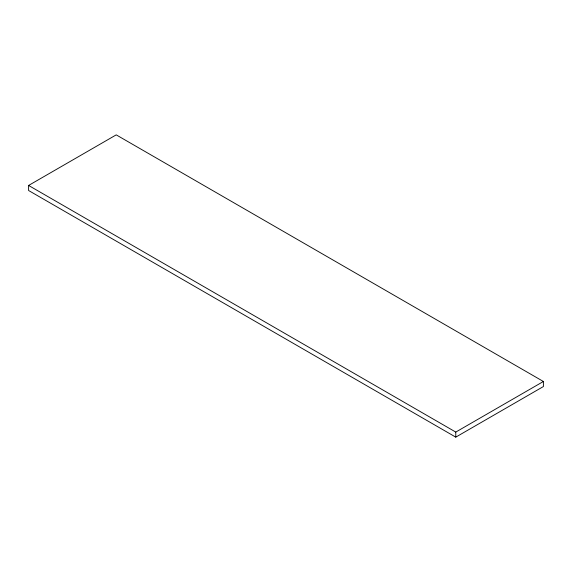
<?xml version="1.0" encoding="UTF-8"?>
<svg xmlns="http://www.w3.org/2000/svg" width="572" height="572" viewBox="0 0 572 572"><rect width="100%" height="100%" fill="white"/><g stroke="black" fill="none" stroke-linecap="round" stroke-linejoin="round"><path stroke-width="0.86" d="M28.6 185.45L116.223 134.863L543.4 381.488L543.4 386.55L455.777 437.137L28.6 190.512L28.6 185.45L455.777 432.082L543.4 381.488M455.777 432.082L455.777 437.137"/></g></svg>
